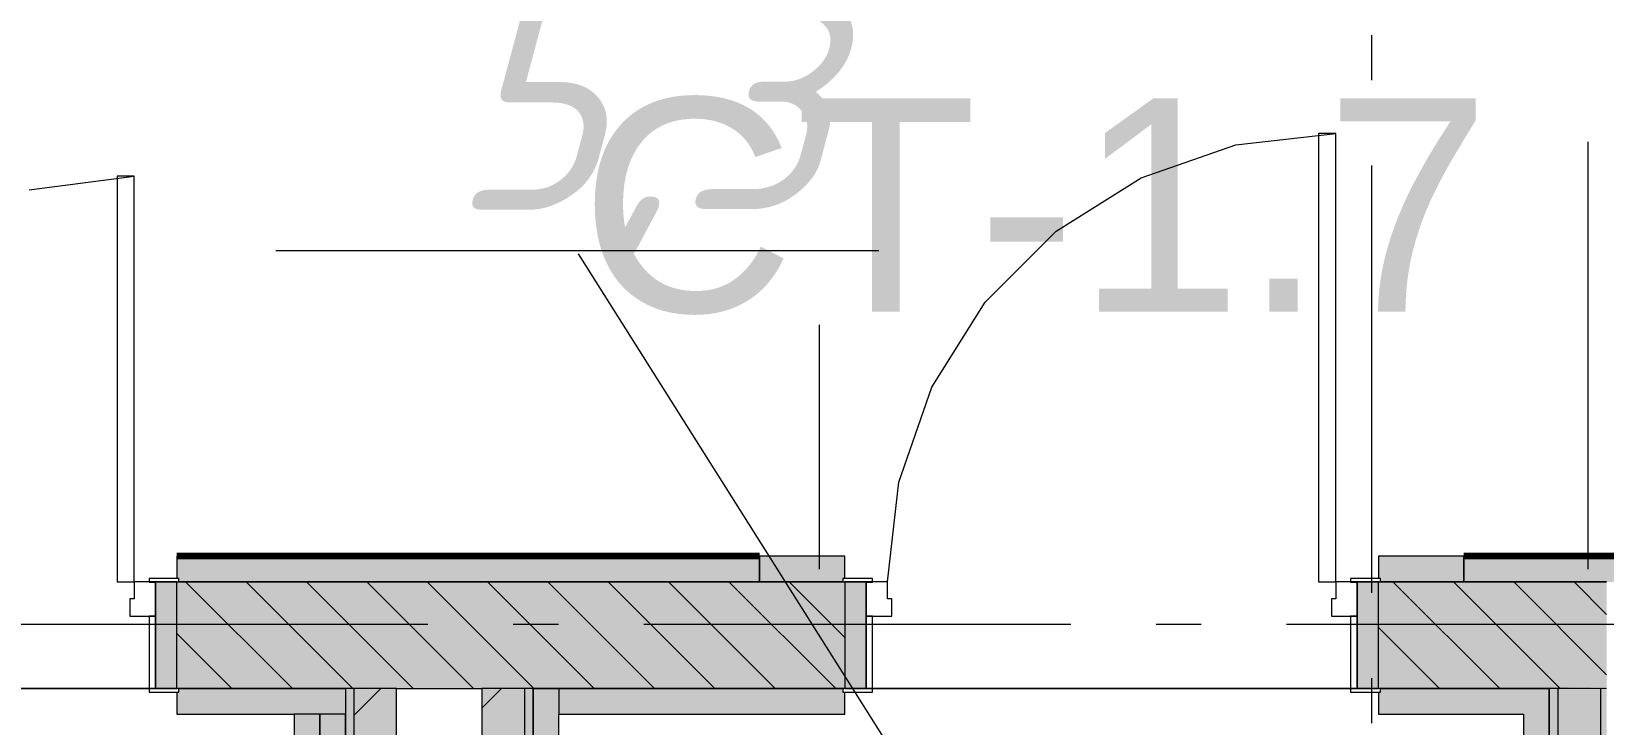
# Model space of a CAD drawing. Header units: millimetres. Extents: x -537608 to 253996, y -217170 to 186033.
# Drawn here: x -359201 to -355519, y -48635 to -47012 of the extents above; entities that cross this region are included whole.
import ezdxf

# ---------------------------------------------------------------- set-up
doc = ezdxf.new("R2010")
doc.units = ezdxf.units.MM
doc.layers.add('16) Лак 1.6м', color=160, linetype='Continuous', lineweight=90)
doc.layers.add('PDF _Геометрия', color=7, linetype='Continuous')
doc.layers.add('PDF _Текст', color=7, linetype='Continuous')
doc.layers.add('PDF _Сплошная заливка', color=7, linetype='Continuous', true_color=0xffffff)
doc.styles.add('PDF GOST-Common', font='arial.ttf')
doc.styles.add('PDF ISOCPEUR Italic', font='isocpeui.ttf')

msp = doc.modelspace()

# ---------------------------------------------------------------- hatches: boundary and pattern name
at = {"layer": 'PDF _Сплошная заливка', "true_color": 0xff7d7d, "transparency": 33554559}
h = msp.add_hatch(color=11, dxfattribs=at)
h.paths.add_polyline_path([(-358856.0289, -48300.6672), (-357496.0334, -48300.6672), (-357496.0334, -48240.6687), (-358861.0323, -48240.6687), (-358861.0323, -48292.669), (-358856.0289, -48292.669), (-358856.0289, -48300.4476)], flags=0)
h.paths.add_polyline_path([(-360111.3735, -48300.6672), (-360016.0321, -48300.6672), (-360016.0321, -48292.669), (-360011.0286, -48292.669), (-360011.0286, -48240.6687), (-360611.3757, -48240.6687), (-360611.3757, -48300.6672)], flags=0)
at = {"layer": 'PDF _Сплошная заливка', "true_color": 0x93bf4f, "transparency": 33554559}
h = msp.add_hatch(color=73, dxfattribs=at)
h.paths.add_polyline_path([(-355846.0263, -48300.6672), (-355846.0263, -48240.6687), (-356046.0272, -48240.6687), (-356046.0272, -48292.669), (-356041.0323, -48292.669), (-356041.0323, -48300.6672)], flags=0)
h.paths.add_polyline_path([(-357453.3619, -48300.6672), (-357301.0274, -48300.6672), (-357301.0274, -48292.669), (-357296.0325, -48292.669), (-357296.0325, -48240.6687), (-357496.0334, -48240.6687), (-357496.0334, -48300.6672)], flags=0)
at = {"layer": 'PDF _Сплошная заливка', "true_color": 0xff7d7d, "transparency": 33554559}
h = msp.add_hatch(color=11, dxfattribs=at)
h.paths.add_polyline_path([(-327611.3638, -48300.6672), (-327458.362, -48300.6672), (-327458.362, -48240.6687), (-332323.2166, -48240.6687), (-332323.2166, -48300.6672), (-328111.3659, -48300.6672)], flags=0)
h.paths.add_polyline_path([(-335871.3629, -48300.6672), (-335668.3652, -48300.6672), (-335668.3652, -48240.6687), (-335871.3629, -48240.6687)], flags=0)
h.paths.add_polyline_path([(-334968.3622, -48300.6672), (-334083.2137, -48300.6672), (-334083.2137, -48240.6687), (-334968.3622, -48240.6687)], flags=0)
h.paths.add_polyline_path([(-340241.3696, -48300.6672), (-336571.3659, -48300.6672), (-336571.3659, -48240.6687), (-340241.3696, -48240.6687)], flags=0)
h.paths.add_polyline_path([(-343207.736, -48300.6672), (-342001.3667, -48300.6672), (-342001.3667, -48240.6687), (-349211.37, -48240.6687), (-349211.37, -48300.6672), (-344883.6905, -48300.6672)], flags=0)
h.paths.add_polyline_path([(-350411.3665, -48300.6672), (-350411.3665, -48240.6687), (-351931.3695, -48240.6687), (-351931.3695, -48292.669), (-351926.3661, -48292.669), (-351926.3661, -48300.6672), (-351011.3691, -48300.6672)], flags=0)
h.paths.add_polyline_path([(-353263.4714, -48300.6672), (-353086.3694, -48300.6672), (-353086.3694, -48292.669), (-353081.3659, -48292.669), (-353081.3659, -48240.6687), (-353861.3726, -48240.6687), (-353861.3726, -48292.669), (-353856.3692, -48292.669), (-353856.3692, -48300.6672)], flags=0)
h.paths.add_polyline_path([(-355016.3724, -48300.6672), (-355016.3724, -48292.669), (-355011.369, -48292.669), (-355011.369, -48240.6687), (-355846.0263, -48240.6687), (-355846.0263, -48300.6672), (-355511.3711, -48300.6672)], flags=0)
at = {"layer": 'PDF _Сплошная заливка', "transparency": 33554559}
h = msp.add_hatch(color=256, dxfattribs=at)
h.paths.add_polyline_path([(-346559.6449, -48550.6683), (-346111.3654, -48550.6683), (-346111.3654, -48300.6672), (-348611.3675, -48300.6672), (-348611.3675, -48550.6683), (-348235.5994, -48550.6683)], flags=0)
h.paths.add_polyline_path([(-350411.3665, -48550.6683), (-350411.3665, -48300.6672), (-351011.3691, -48300.6672), (-351011.3691, -48550.6683)], flags=0)
h.paths.add_polyline_path([(-351511.3712, -48550.6683), (-351511.3712, -48300.6672), (-351931.3695, -48300.6672), (-351931.3695, -48550.6683), (-351587.5169, -48550.6683)], flags=0)
h.paths.add_polyline_path([(-349111.3696, -48550.6683), (-349111.3696, -48300.6672), (-349211.37, -48300.6672), (-349211.37, -48550.6683)], flags=0)
h.paths.add_polyline_path([(-355777.4074, -48550.6683), (-355511.3711, -48546.7413), (-355511.3711, -48300.6672), (-356046.0272, -48300.6672), (-356046.0272, -48550.6683), (-356041.0323, -48550.6683)], flags=0)
h.paths.add_polyline_path([(-353861.3726, -48550.6683), (-353081.3659, -48550.6683), (-353081.3659, -48300.6672), (-353861.3726, -48300.6672)], flags=0)
h.paths.add_polyline_path([(-358146.0276, -48550.6683), (-357296.0325, -48550.6683), (-357296.0325, -48300.6672), (-358861.0323, -48300.6672), (-358861.0323, -48550.6683), (-358291.3347, -48550.6683)], flags=0)
h.paths.add_polyline_path([(-360111.3735, -48550.6683), (-360011.0286, -48550.6683), (-360011.0286, -48300.6672), (-360111.3735, -48300.6672)], flags=0)
at = {"layer": 'PDF _Сплошная заливка', "true_color": 0x2254ff, "transparency": 33554559}
h = msp.add_hatch(color=160, dxfattribs=at)
h.paths.add_polyline_path([(-358466.0341, -48610.669), (-358466.0341, -48550.6683), (-358856.0289, -48551.7598), (-358856.0289, -48558.6687), (-358861.0323, -48558.6687), (-358861.0323, -48610.669), (-358526.0326, -48610.669)], flags=0)
h.paths.add_polyline_path([(-360051.375, -48610.669), (-360011.0286, -48610.669), (-360011.0286, -48558.6687), (-360016.0321, -48558.1046), (-360016.0321, -48550.6683), (-360111.3735, -48550.6683), (-360111.3735, -48610.669)], flags=0)
at = {"layer": 'PDF _Сплошная заливка', "transparency": 33554559}
for points in [[(-358146.0276, -50801.0934), (-358046.0271, -50801.0934), (-358046.0271, -48550.6683), (-358146.0276, -48550.6683), (-358146.0276, -50781.0968)], [(-358046.0271, -50781.0968), (-358026.0305, -50781.0968), (-358026.0305, -48550.6683), (-358046.0271, -48550.6683), (-358046.0271, -49584.7172)], [(-355526.0284, -50781.0968), (-355506.0317, -50781.0968), (-355506.0317, -48800.6672), (-355511.3711, -48800.6672), (-355511.3711, -48550.6683), (-355526.0284, -48550.6683), (-355526.0284, -49584.7172)]]:
    msp.add_hatch(color=256, dxfattribs=at).paths.add_polyline_path(points)
at = {"layer": 'PDF _Сплошная заливка', "true_color": 0xb32d2d, "transparency": 33554559}
msp.add_hatch(color=15, dxfattribs=at).paths.add_polyline_path([(-358026.0305, -50721.0939), (-357966.0319, -50721.0939), (-357966.0319, -48550.6683), (-358026.0305, -48550.6683), (-358026.0305, -49584.7172)])
at = {"layer": 'PDF _Сплошная заливка', "true_color": 0xbce362, "transparency": 33554559}
h = msp.add_hatch(color=63, dxfattribs=at)
h.paths.add_polyline_path([(-357453.3619, -48610.669), (-357296.0325, -48610.669), (-357296.0325, -48558.6687), (-357301.0274, -48558.6687), (-357301.0274, -48550.6683), (-357966.0319, -48550.6683), (-357966.0319, -48610.669)], flags=0)
h.paths.add_polyline_path([(-355777.4074, -48610.669), (-355706.0326, -48610.669), (-355706.0326, -48550.6683), (-356041.0323, -48550.6683), (-356041.0323, -48558.6687), (-356046.0272, -48558.6687), (-356046.0272, -48610.669)], flags=0)
msp.add_hatch(color=63, dxfattribs=at).paths.add_polyline_path([(-355706.0326, -50781.0968), (-355646.0255, -50781.0968), (-355646.0255, -48550.6683), (-355706.0326, -48550.6683), (-355706.0326, -50721.0939)])
at = {"layer": 'PDF _Сплошная заливка', "true_color": 0xb32d2d, "transparency": 33554559}
h = msp.add_hatch(color=15, dxfattribs=at)
h.paths.add_polyline_path([(-358466.0341, -51308.0798), (-358466.0341, -51014.7009), (-358526.0326, -51014.7009), (-358526.0326, -51308.0798)], flags=0)
h.paths.add_polyline_path([(-358470.6759, -48814.7002), (-358466.0341, -48814.7002), (-358466.0341, -48610.669), (-358526.0326, -48610.669), (-358526.0326, -48814.7002)], flags=0)

# ---------------------------------------------------------------- linework, layer by layer
at = {"layer": '16) Лак 1.6м'}
for p, q in [((-357496.0334, -48240.6687), (-358861.0323, -48240.6687)), ((-355011.369, -48240.6687), (-355846.0263, -48240.6687))]:
    msp.add_line(p, q, dxfattribs=at)
at = {"layer": 'PDF _Геометрия', "color": 253, "lineweight": 9, "true_color": 0xaaaaaa}
for p, q in [((-356061.3734, -47126.0906), (-356061.3734, -47020.2578)), ((-356061.3734, -48326.0915), (-356061.3734, -47326.0915)), ((-358628.9611, -47525.0568), (-357216.046, -47525.0568)), ((-356642.3611, -49555.8805), (-357919.9157, -47532.4672)), ((-358272.7246, -48400.6676), (-359272.7203, -48400.6676)), ((-357966.8845, -48400.6676), (-358072.7237, -48400.6676)), ((-356766.888, -48400.6676), (-357766.8922, -48400.6676)), ((-356461.0565, -48400.6676), (-356566.8872, -48400.6676)), ((-355261.0514, -48400.6676), (-356261.0557, -48400.6676)), ((-356061.3734, -48631.9251), (-356061.3734, -48526.0923)), ((-357546.0336, -48550.6683), (-357539.0322, -48550.6683))]:
    msp.add_line(p, q, dxfattribs=at)
at = {"layer": 'PDF _Геометрия', "lineweight": 9}
for p, q in [((-356379.6748, -47276.9934), (-356146.0276, -47250.6671)), ((-356146.0276, -47250.6671), (-356186.0295, -47250.6671)), ((-356186.0295, -47250.6671), (-356186.0295, -48300.6672)), ((-356146.0276, -48300.6672), (-356146.0276, -47250.6671)), ((-356601.61, -47354.6504), (-356379.6748, -47276.9934)), ((-355554.4388, -48270.668), (-355554.4388, -47270.668)), ((-359206.9088, -47383.0392), (-358961.0327, -47350.6674)), ((-358961.0327, -47350.6674), (-359001.0347, -47350.6674)), ((-359001.0347, -47350.6674), (-359001.0347, -48300.6672)), ((-358961.0327, -48300.6672), (-358961.0327, -47350.6674)), ((-356800.698, -47479.7457), (-356601.61, -47354.6504)), ((-356966.9491, -47646.0033), (-356800.698, -47479.7457)), ((-357092.0444, -47845.0891), (-356966.9491, -47646.0033)), ((-357355.1699, -48270.668), (-357355.1699, -47698.8045)), ((-357169.7058, -48067.0221), (-357092.0444, -47845.0891)), ((-357196.0321, -48300.6672), (-357169.7058, -48067.0221)), ((-358861.0323, -48240.6687), (-358861.0323, -48292.669)), ((-357296.0325, -48240.6687), (-357496.0334, -48240.6687)), ((-357496.0334, -48240.6687), (-357496.0334, -48300.6672)), ((-357496.0334, -48300.6672), (-357496.0334, -48240.6687)), ((-357296.0325, -48292.669), (-357296.0325, -48240.6687)), ((-355846.0263, -48240.6687), (-356046.0272, -48240.6687)), ((-356046.0272, -48240.6687), (-356046.0272, -48292.669)), ((-355846.0263, -48240.6687), (-355846.0263, -48300.6672)), ((-355846.0263, -48300.6672), (-355846.0263, -48240.6687)), ((-359001.0347, -48300.6672), (-358961.0327, -48300.6672)), ((-358961.0327, -48300.6672), (-358961.0327, -48340.6691)), ((-358911.0325, -48300.6672), (-358961.0327, -48300.6672)), ((-358856.0289, -48292.669), (-358926.0343, -48292.669)), ((-358926.0343, -48292.669), (-358926.0343, -48300.6672)), ((-358911.0325, -48300.6672), (-358926.0343, -48300.6672)), ((-358926.0343, -48300.6672), (-358926.0343, -48301.6683)), ((-358926.0343, -48300.6672), (-358856.0289, -48300.6672)), ((-358926.0343, -48301.6683), (-358911.0325, -48301.6683)), ((-358911.0325, -48380.6688), (-358911.0325, -48300.6672)), ((-358861.0323, -48300.6672), (-358911.0325, -48300.6672)), ((-358911.0325, -48300.6672), (-358911.0325, -48550.6683)), ((-358911.0325, -48301.6683), (-358911.0325, -48300.6672)), ((-358861.0323, -48550.6683), (-358861.0323, -48300.6672)), ((-358856.0289, -48300.6672), (-358856.0289, -48292.669)), ((-357496.0334, -48300.6672), (-358856.0289, -48300.6672)), ((-358856.0289, -48300.6672), (-357496.0334, -48300.6672)), ((-358590.2251, -48550.6683), (-358840.2262, -48300.6672)), ((-358448.8018, -48550.6683), (-358698.8029, -48300.6672)), ((-358307.3871, -48550.6683), (-358557.3883, -48300.6672)), ((-358165.9639, -48550.6683), (-358415.965, -48300.6672)), ((-358024.5406, -48550.6683), (-358274.5417, -48300.6672)), ((-357883.1173, -48550.6683), (-358133.1185, -48300.6672)), ((-357741.7027, -48550.6683), (-357991.6952, -48300.6672)), ((-357600.2794, -48550.6683), (-357850.2805, -48300.6672)), ((-357458.8561, -48550.6683), (-357708.8573, -48300.6672)), ((-357317.4329, -48550.6683), (-357567.434, -48300.6672)), ((-357496.0334, -48300.6672), (-357301.0274, -48300.6672)), ((-357301.0274, -48300.6672), (-357496.0334, -48300.6672)), ((-357296.0325, -48430.6518), (-357426.0107, -48300.6672)), ((-357231.0305, -48292.669), (-357301.0274, -48292.669)), ((-357301.0274, -48292.669), (-357301.0274, -48300.6672)), ((-357301.0274, -48300.6672), (-357231.0305, -48300.6672)), ((-357246.0323, -48300.6672), (-357296.0325, -48300.6672)), ((-357296.0325, -48300.6672), (-357296.0325, -48550.6683)), ((-357196.0321, -48300.6672), (-357246.0323, -48300.6672)), ((-357246.0323, -48300.6672), (-357246.0323, -48380.6688)), ((-357246.0323, -48550.6683), (-357246.0323, -48300.6672)), ((-357231.0305, -48300.6672), (-357246.0323, -48300.6672)), ((-357246.0323, -48300.6672), (-357246.0323, -48301.6683)), ((-357246.0323, -48301.6683), (-357231.0305, -48301.6683)), ((-357231.0305, -48300.6672), (-357231.0305, -48292.669)), ((-357231.0305, -48301.6683), (-357231.0305, -48300.6672)), ((-357196.0321, -48340.6691), (-357196.0321, -48300.6672)), ((-356186.0295, -48300.6672), (-356146.0276, -48300.6672)), ((-356146.0276, -48300.6672), (-356146.0276, -48340.6691)), ((-356096.0274, -48300.6672), (-356146.0276, -48300.6672)), ((-356041.0323, -48292.669), (-356111.0292, -48292.669)), ((-356111.0292, -48292.669), (-356111.0292, -48300.6672)), ((-356096.0274, -48300.6672), (-356111.0292, -48300.6672)), ((-356111.0292, -48300.6672), (-356111.0292, -48301.6683)), ((-356111.0292, -48300.6672), (-356041.0323, -48300.6672)), ((-356111.0292, -48301.6683), (-356096.0274, -48301.6683)), ((-356096.0274, -48380.6688), (-356096.0274, -48300.6672)), ((-356046.0272, -48300.6672), (-356096.0274, -48300.6672)), ((-356096.0274, -48300.6672), (-356096.0274, -48550.6683)), ((-356096.0274, -48301.6683), (-356096.0274, -48300.6672)), ((-356046.0272, -48550.6683), (-356046.0272, -48300.6672)), ((-356041.0323, -48300.6672), (-356041.0323, -48292.669)), ((-355846.0263, -48300.6672), (-356041.0323, -48300.6672)), ((-356041.0323, -48300.6672), (-355846.0263, -48300.6672)), ((-355761.8028, -48550.6683), (-356011.7952, -48300.6672)), ((-355620.3795, -48550.6683), (-355870.3805, -48300.6672)), ((-355846.0263, -48300.6672), (-355511.3711, -48300.6672)), ((-355511.3711, -48300.6672), (-355846.0263, -48300.6672)), ((-355511.3711, -48518.2534), (-355728.9573, -48300.6672)), ((-355511.3711, -48376.8323), (-355587.534, -48300.6672)), ((-358961.0327, -48340.6691), (-358971.0311, -48340.6691)), ((-358971.0311, -48340.6691), (-358971.0311, -48380.6688)), ((-357186.0338, -48340.6691), (-357196.0321, -48340.6691)), ((-357186.0338, -48380.6688), (-357186.0338, -48340.6691)), ((-356146.0276, -48340.6691), (-356156.0259, -48340.6691)), ((-356156.0259, -48340.6691), (-356156.0259, -48380.6688)), ((-358971.0311, -48380.6688), (-358911.0325, -48380.6688)), ((-358911.0325, -48380.6688), (-358926.0343, -48380.6688)), ((-358926.0343, -48380.6688), (-358926.0343, -48550.6683)), ((-358911.0325, -48550.6683), (-358911.0325, -48380.6688)), ((-357246.0323, -48380.6688), (-357186.0338, -48380.6688)), ((-357231.0305, -48380.6688), (-357246.0323, -48380.6688)), ((-357246.0323, -48380.6688), (-357246.0323, -48550.6683)), ((-357231.0305, -48550.6683), (-357231.0305, -48380.6688)), ((-356156.0259, -48380.6688), (-356096.0274, -48380.6688)), ((-356096.0274, -48380.6688), (-356111.0292, -48380.6688)), ((-356111.0292, -48380.6688), (-356111.0292, -48550.6683)), ((-356096.0274, -48550.6683), (-356096.0274, -48380.6688)), ((-358731.6484, -48550.6683), (-358861.0323, -48421.2865)), ((-355903.2174, -48550.6683), (-356046.0272, -48407.8585)), ((-358926.0343, -48550.6683), (-358911.0325, -48550.6683)), ((-358856.0289, -48550.6683), (-358926.0343, -48550.6683)), ((-358926.0343, -48550.6683), (-358926.0343, -48558.6687)), ((-358926.0343, -48558.6687), (-358856.0289, -48558.6687)), ((-358911.0325, -48550.6683), (-358861.0323, -48550.6683)), ((-358861.0323, -48558.6687), (-358861.0323, -48610.669)), ((-358856.0289, -48558.6687), (-358856.0289, -48550.6683)), ((-358466.0341, -48550.6683), (-358856.0289, -48550.6683)), ((-358856.0289, -48550.6683), (-358466.0341, -48550.6683)), ((-358446.0288, -48550.6683), (-358466.0341, -48550.6683)), ((-358466.0341, -48550.6683), (-358466.0341, -48814.7002)), ((-358466.0341, -48550.6683), (-358466.0341, -48610.669)), ((-358446.0288, -48613.4248), (-358383.2745, -48550.6683)), ((-358346.0284, -48550.6683), (-358446.0288, -48550.6683)), ((-358446.0288, -48550.6683), (-358446.0288, -51328.0807)), ((-358346.0284, -48950.6678), (-358346.0284, -48550.6683)), ((-358346.0284, -48550.6683), (-358146.0276, -48550.6683)), ((-358146.0276, -48596.2679), (-358100.428, -48550.6683)), ((-358046.0271, -48550.6683), (-358146.0276, -48550.6683)), ((-358146.0276, -48550.6683), (-358146.0276, -50781.0968)), ((-358026.0305, -48550.6683), (-358046.0271, -48550.6683)), ((-358046.0271, -48550.6683), (-358046.0271, -50781.0968)), ((-358026.0305, -50781.0968), (-358026.0305, -48550.6683)), ((-358026.0305, -48550.6683), (-357966.0319, -48550.6683)), ((-357966.0319, -48550.6683), (-358026.0305, -48550.6683)), ((-358026.0305, -48550.6683), (-358026.0305, -50721.0939)), ((-357966.0319, -48550.6683), (-357301.0274, -48550.6683)), ((-357301.0274, -48550.6683), (-357966.0319, -48550.6683)), ((-357966.0319, -48550.6683), (-357966.0319, -48610.669)), ((-357231.0305, -48550.6683), (-357301.0274, -48550.6683)), ((-357301.0274, -48550.6683), (-357301.0274, -48558.6687)), ((-357301.0274, -48558.6687), (-357231.0305, -48558.6687)), ((-357296.0325, -48550.6683), (-357246.0323, -48550.6683)), ((-357296.0325, -48610.669), (-357296.0325, -48558.6687)), ((-357246.0323, -48550.6683), (-357231.0305, -48550.6683)), ((-357231.0305, -48558.6687), (-357231.0305, -48550.6683)), ((-356111.0292, -48550.6683), (-356096.0274, -48550.6683)), ((-356041.0323, -48550.6683), (-356111.0292, -48550.6683)), ((-356111.0292, -48550.6683), (-356111.0292, -48558.6687)), ((-356111.0292, -48558.6687), (-356041.0323, -48558.6687)), ((-356096.0274, -48550.6683), (-356046.0272, -48550.6683)), ((-356044.6407, -48550.6683), (-356046.0272, -48549.2796)), ((-356046.0272, -48558.6687), (-356046.0272, -48610.669)), ((-355706.0326, -48550.6683), (-356041.0323, -48550.6683)), ((-356041.0323, -48550.6683), (-355706.0326, -48550.6683)), ((-356041.0323, -48558.6687), (-356041.0323, -48550.6683)), ((-355646.0255, -48550.6683), (-355706.0326, -48550.6683)), ((-355706.0326, -48550.6683), (-355646.0255, -48550.6683)), ((-355626.0288, -48550.6683), (-355646.0255, -48550.6683)), ((-355646.0255, -48550.6683), (-355646.0255, -50781.0968)), ((-355646.0255, -50781.0968), (-355646.0255, -48550.6683)), ((-355526.0284, -48550.6683), (-355626.0288, -48550.6683)), ((-355626.0288, -48550.6683), (-355626.0288, -50781.0968)), ((-355511.3711, -48550.6683), (-355526.0284, -48550.6683)), ((-355526.0284, -48550.6683), (-355526.0284, -50781.0968)), ((-358861.0323, -48610.669), (-358586.0311, -48610.669)), ((-358526.0326, -48610.669), (-358586.0311, -48610.669)), ((-358586.0311, -48610.669), (-358586.0311, -48814.7002)), ((-358466.0341, -48610.669), (-358526.0326, -48610.669)), ((-358526.0326, -48610.669), (-358526.0326, -48814.7002)), ((-358526.0326, -48814.7002), (-358526.0326, -48610.669)), ((-358466.0341, -48814.7002), (-358466.0341, -48610.669)), ((-357966.0319, -50721.0939), (-357966.0319, -48610.669)), ((-357966.0319, -48610.669), (-357296.0325, -48610.669)), ((-356046.0272, -48610.669), (-355706.0326, -48610.669)), ((-355706.0326, -48610.669), (-355706.0326, -50721.0939))]:
    msp.add_line(p, q, dxfattribs=at)
at = {"layer": 'PDF _Геометрия', "color": 9, "lineweight": 9, "true_color": 0xc0c0c0}
for p, q in [((-358926.0343, -48550.6683), (-359946.0266, -48550.6683)), ((-359946.0266, -48550.6683), (-358926.0343, -48550.6683)), ((-356111.0292, -48550.6683), (-357231.0305, -48550.6683)), ((-357231.0305, -48550.6683), (-356111.0292, -48550.6683))]:
    msp.add_line(p, q, dxfattribs=at)
at = {"layer": 'PDF _Сплошная заливка', "color": 7, "lineweight": 35, "true_color": 0xf4f4f4, "transparency": 33554559}
for points in [[(-358861.0323, -48550.6683), (-358861.0323, -48300.6672), (-358911.0325, -48550.6683), (-358911.0325, -48300.6672)], [(-357246.0323, -48550.6683), (-357246.0323, -48300.6672), (-357296.0325, -48550.6683), (-357296.0325, -48300.6672)], [(-356046.0272, -48550.6683), (-356046.0272, -48300.6672), (-356096.0274, -48550.6683), (-356096.0274, -48300.6672)]]:
    msp.add_solid(points, dxfattribs=at)
at = {"layer": 'PDF _Сплошная заливка', "lineweight": 35, "transparency": 33554559}
for points in [[(-358446.0288, -51328.0807), (-358446.0288, -48550.6683), (-358466.0341, -51328.0807), (-358466.0341, -48550.6683)], [(-358346.0284, -51428.0811), (-358346.0284, -48550.6683), (-358446.0288, -51428.0811), (-358446.0288, -48550.6683)], [(-355626.0288, -50781.0968), (-355626.0288, -48550.6683), (-355646.0255, -50781.0968), (-355646.0255, -48550.6683)], [(-355526.0284, -50801.0934), (-355526.0284, -48550.6683), (-355626.0288, -50801.0934), (-355626.0288, -48550.6683)]]:
    msp.add_solid(points, dxfattribs=at)
at = {"layer": 'PDF _Сплошная заливка', "color": 133, "lineweight": 35, "true_color": 0x4fd5e3, "transparency": 33554559}
msp.add_solid([(-358586.0311, -48814.7002), (-358526.0326, -48814.7002), (-358586.0311, -48610.669), (-358526.0326, -48610.669)], dxfattribs=at)

# ---------------------------------------------------------------- texts
at = {"layer": 'PDF _Текст', "char_height": 500, "attachment_point": 4}
for s, insert, style in [('5,3', (-358222.2507, -47237.6804), 'PDF ISOCPEUR Italic'), ('СТ-1.7', (-357917.1685, -47421.9206), 'PDF GOST-Common')]:
    msp.add_mtext(s, dxfattribs=dict(at, insert=insert, style=style))

doc.saveas('drawing.dxf')
